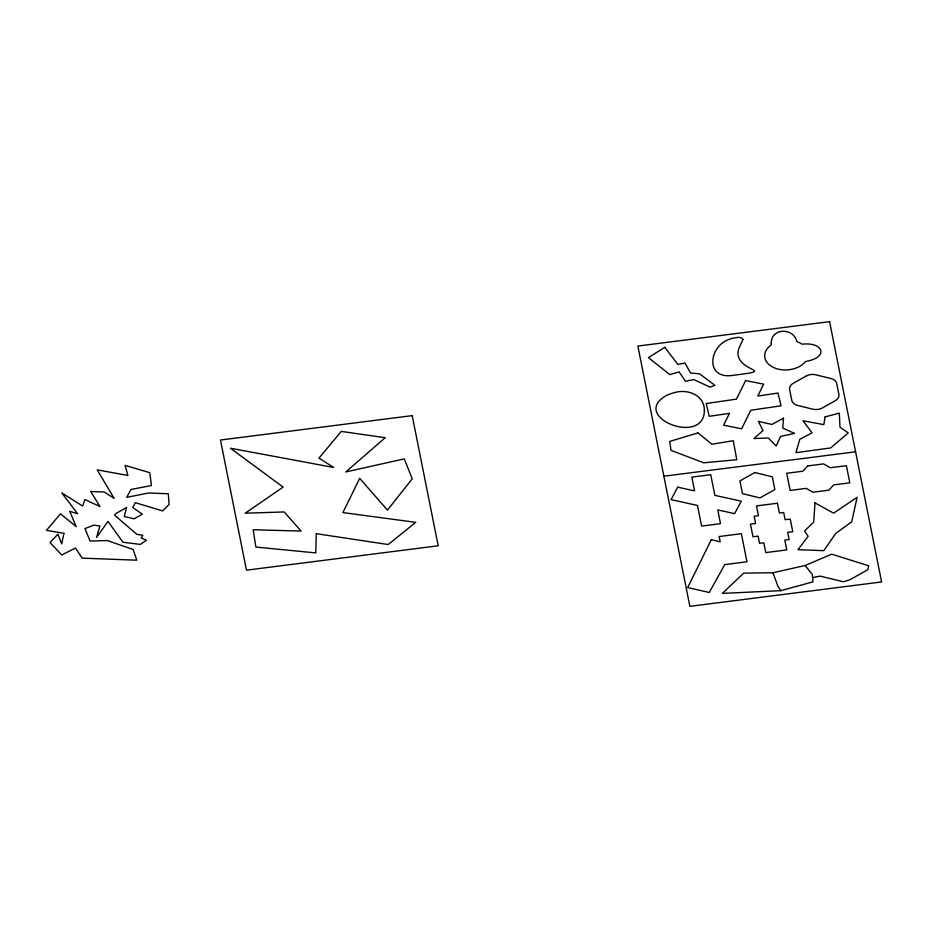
<?xml version="1.0" encoding="UTF-8"?>
<svg xmlns="http://www.w3.org/2000/svg" width="928" height="928" viewBox="0 0 928 928"><rect width="100%" height="100%" fill="white"/><g stroke="black" fill="none" stroke-linecap="round" stroke-linejoin="round"><path stroke-width="1.39" d="M805.121 565.488L812.325 574.455L813.009 581.844L780.877 590.66L722.344 593.398L743.699 573.144L772.966 572.738L805.121 565.488L831.732 554.167L868.631 565.778L867.831 569.688L849.862 579.756L843.529 581.775L819.946 576.091L812.615 577.634M663.868 476.203L855.593 451.797M780.877 590.66L778.058 586.682L772.966 572.738M771.261 343.638L771.238 344.926A21.785 14.86 -3.7 0 0 773.268 367.36A21.785 14.86 -3.7 0 0 805.527 361.502C829.075 357.558 823.704 341.748 802.07 344.184A21.785 14.86 -3.7 0 0 796.897 341.655C793.672 327.329 770.681 327.677 771.261 343.638M316.274 533.693L315.775 552.902L255.884 547.068L253.17 529.749L301.078 531.083L284.188 511.943L245.212 513.196L283.144 487.096L230.399 448.212L333.662 467.468L319 458.13L341.272 431.404L385.224 437.714L345.796 471.946L404.283 458.884L412.241 478.79L387.452 510.122L359.704 478.372L342.884 512.581L415.721 522.348L388.194 544.527L316.274 533.693M704.375 410.42C704.271 446.67 629.428 416.834 666.072 395.676A27.991 19.094 -3.7 0 1 673.809 392.822C686.732 388.472 704.538 394.69 704.375 410.42M743.026 339.416L738.897 348.429A29.754 20.288 -3.7 0 0 738.131 351.26A30.288 20.66 -3.7 0 0 737.934 354.218C739.825 372.569 777.096 369.901 733.491 375.272C705.593 380.051 708.342 348.267 727.332 340.089A22.179 15.126 -3.7 0 1 731.879 338.442C735.22 337.931 740.892 335.855 743.026 339.416M815.004 502.883L813.705 522.081L804.553 530.978L808.126 536.303L798.01 549.666L823.762 550.687L835.78 533.368L851.684 521.838L857.124 497.28L833.646 513.172L815.004 502.883M783.499 418.192L782.756 428.063L794.484 433.388L780.552 436.427L776.202 445.974L768.338 437.981L753.919 438.55L762.99 430.569L758.431 421.382L771.899 424.444L783.499 418.192M63.904 533.345L61.724 543.912L57.884 534.238L50.008 542.555L61.747 554.979L75.446 548.054L82.209 558.146L136.799 560.187L133.122 549.457L107.161 540.525L90.097 541.07L84.935 528.589L93.96 525.109L99.876 526.037L96.524 537.451L107.996 521.397L122.983 542.265L140.314 544.4L146.438 540.189L141.126 537.95L142.866 535.201L136.892 534.412L114.654 515.214L115.606 513.729L126.649 507.477L124.236 516.386L134.073 518.822L142.297 514.216L132.75 507.477L135.326 502.674L162.62 510.934L169.047 504.507L168.339 493.766L148.793 492.965L126.707 497.35L131.01 489.462L151.45 485.553L149.768 472.665L125.036 465.392L127.89 475.449L97.196 469.858L114.156 498.394L104.203 491.979L90.7 491.527L99.934 506.491L84.889 499.566L82.662 506.062L61.77 492.942L77.627 513.706L69.751 511.363L76.247 526.71L60.506 513.822L46.4 530.329L63.904 533.345M825.108 416.892L823.82 424.641L803.01 420.79L812.07 432.842L799.808 439.28L795.946 452.678L830.688 447.934L848.238 432.924L839.979 427.158L839.318 413.157L825.108 416.892M729.431 413.366L723.596 425.186L741.634 428.794L750.787 410.246L781.063 405.826L778 393.066L757.816 396.012L763.651 384.18L745.602 380.573L736.449 399.133L706.173 403.541L709.236 416.312L729.431 413.366M711.312 539.69L687.706 587.54L709.247 592.493L724.733 564.607L746.97 561.776L741.356 533.704L719.119 536.535L720.186 541.848L711.312 539.69M677.73 487.165L671.06 499.612L697.485 505.447L701.614 526.083L720.522 523.67L717.773 509.913L734.616 513.636L741.286 501.178L714.862 495.355L710.732 474.718L691.824 477.12L694.573 490.877L677.73 487.165M807.685 465.937L802.836 471.227L786.712 473.268L790.146 490.436L806.27 488.383L812.928 492.211L828.855 490.181L833.692 484.892L849.816 482.838L846.382 465.682L830.258 467.735L823.6 463.907L807.685 465.937M664.784 347.327L648.405 357.64L669.865 374.634L679.099 371.896L685.409 381.222L693.854 379.598L710.059 387.138L714.931 385.364L699.573 373.81L690.548 373.044L685.003 363.057L677.869 364.414L664.784 347.327M806.154 376.026L793.289 383.276A9.686 6.6 -3.7 0 0 789.624 389.516L791.816 400.455A9.686 6.6 -3.7 0 0 797.732 405.478L812.777 409.178A9.686 6.6 -3.7 0 0 822.37 407.96L835.235 400.71A9.686 6.6 -3.7 0 0 838.9 394.47L836.708 383.519A9.686 6.6 -3.7 0 0 830.792 378.496L815.747 374.808A9.686 6.6 -3.7 0 0 806.154 376.026M754.847 472.526L739.918 480.936L742.458 493.638L759.928 497.918L774.857 489.508L772.316 476.818L754.847 472.526M697.972 432.889L669.703 441.438L670.99 450.335L703.726 462.805L736.797 459.72L733.271 440.707L711.927 444.234L697.972 432.889M829.586 321.656L637.861 346.051L689.875 606.344L881.6 581.949L829.586 321.656M412.194 415.628L220.47 440.023L246.477 570.175L438.202 545.78L412.194 415.628M777.432 503.243L756.471 505.911L758.431 515.724L754.128 516.27L755.566 523.473L750.462 524.123L752.991 536.778L758.095 536.129L759.533 543.332L763.837 542.776L765.797 552.589L786.758 549.921L784.798 540.108L789.102 539.562L787.663 532.359L792.767 531.709L790.238 519.065L785.134 519.715L783.696 512.511L779.392 513.056L777.432 503.243"/></g></svg>
